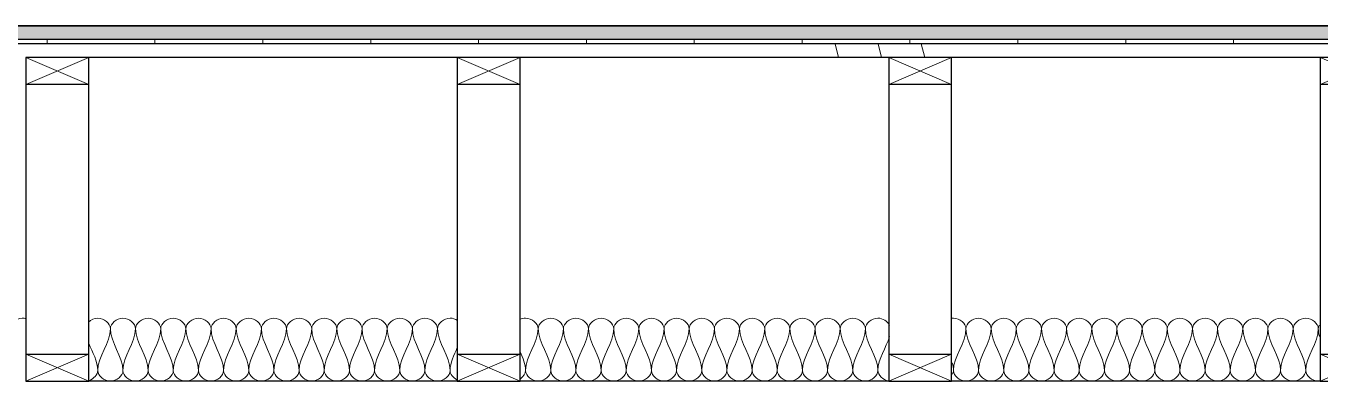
# Model space of a CAD drawing. Header units: inches. Extents: x 6 to 8416, y -388 to 6104.
# Drawn here: x 2833.7 to 2905.7, y 5712.9 to 5732.6 of the extents above; entities that cross this region are included whole.
import ezdxf

# ---------------------------------------------------------------- set-up
doc = ezdxf.new("R2010")
doc.units = ezdxf.units.IN
doc.header["$MEASUREMENT"] = 0
for name, color, linetype, lineweight in [('A-DETL', 90, 'Continuous', 13), ('A-DETL-GENF', 92, 'Continuous', 13), ('A-FLOR', 192, 'Continuous', 18), ('A-FLOR-MCUT', 51, 'Continuous', 25), ('A-FLOR-PATT', 8, 'Continuous', 35), ('A-ROOM', 32, 'Continuous', 13)]:
    doc.layers.add(name, color=color, linetype=linetype, lineweight=lineweight)

# ---------------------------------------------------------------- blocks, each defined once
blk = doc.blocks.new('06 Nominal Cut Lumber-Section-AM1 - 2x4 Section-9046868-WALL SECTION - GARAGE')
at = {"layer": 'A-DETL-GENF', "lineweight": 25}
for p, q in [((2.189, 5475.125), (-1.311, 5475.125)), ((-1.311, 5475.125), (-1.311, 5473.625)), ((2.189, 5473.625), (2.189, 5475.125))]:
    blk.add_line(p, q, dxfattribs=at)
at = {"layer": 'A-DETL-GENF'}
for p, q in [((-1.311, 5473.625), (2.189, 5475.125)), ((-1.311, 5475.125), (2.189, 5473.625))]:
    blk.add_line(p, q, dxfattribs=at)
blk = doc.blocks.new('06 Nominal Cut Lumber-Section-AM1 - 2x4 Section-V98-WALL SECTION - GARAGE')
at = {"layer": 'A-DETL-GENF', "lineweight": 25}
for p, q in [((-1.311, 5458.625), (-1.311, 5457.125)), ((2.189, 5457.125), (2.189, 5458.625)), ((-1.311, 5457.125), (2.189, 5457.125))]:
    blk.add_line(p, q, dxfattribs=at)
at = {"layer": 'A-DETL-GENF'}
for p, q in [((-1.311, 5457.125), (2.189, 5458.625)), ((-1.311, 5458.625), (2.189, 5457.125))]:
    blk.add_line(p, q, dxfattribs=at)
blk = doc.blocks.new('06 Nominal Cut Lumber-Top-AM - 4_ W-20150248-WALL SECTION - GARAGE')
at = {"layer": 'A-DETL-GENF', "lineweight": 25}
for p, q in [((2.189, 5473.625), (-1.311, 5473.625)), ((-1.311, 5473.625), (-1.311, 5458.625)), ((2.189, 5458.625), (2.189, 5473.625)), ((-1.311, 5458.625), (2.189, 5458.625))]:
    blk.add_line(p, q, dxfattribs=at)

msp = doc.modelspace()

# ---------------------------------------------------------------- hatches: boundary and pattern name
at = {"layer": 'A-FLOR-PATT', "lineweight": 13}
h = msp.add_hatch(dxfattribs=at)
h.set_pattern_fill('FP_35', color=256, style=0, pattern_type=2)
h.set_pattern_definition([(50, (2876.843, 3038.5), (6.885997, -0.602097), [0.72, -7.92]), (355, (2876.843, 3038.5), (-1.331756, 7.220547), [0.576, -6.336]), (100.451, (2877.417, 3038.45), (5.553629, 6.618191), [0.61191, -6.731]), (46.184, (2876.843, 3040.42), (10.245642, -1.588925), [1.08, -11.88]), (96.636, (2877.697, 3040.288), (8.97244, 9.35152), [0.91786, -10.096]), (351.184, (2876.843, 3040.42), (8.9732, 9.35123), [0.864, -9.504]), (21, (2877.803, 3039.94), (5.730726, -3.865003), [0.72, -7.92]), (326, (2877.803, 3039.94), (2.33581, 6.96088), [0.576, -6.336]), (71.451, (2878.281, 3039.618), (8.065876, 3.095948), [0.61191, -6.731]), (37.5, (2876.843, 3038.5), (0.116866, 3.1954784), [0.06336, -6.196, 0.06336, -6.369, -6.36]), (37.5, (2876.843, 3038.5), (0.116866, 3.1954784), [-12.691, 0.06336, -6.297]), (7.5, (2876.843, 3038.5), (2.52543, 3.7860247), [0.06336, -3.604, 0.06336, -6.052, -2.424]), (7.5, (2876.843, 3038.5), (2.52543, 3.7860247), [-9.782, 0.06336, -2.361]), (327.5, (2874.703, 3038.5), (5.1243685, -0.2161763), [0.06336, -2.337, 0.06336, -7.425, -9.936]), (327.5, (2874.703, 3038.5), (5.1243685, -0.2161763), [-9.888, 0.06336, -9.873]), (317.5, (2873.743, 3038.5), (5.598326, 0.96141), [0.06336, -3.057, 0.06336, -4.909, -7.056]), (317.5, (2873.743, 3038.5), (5.598326, 0.96141), [-8.093, 0.06336, -6.993])])
h.paths.add_polyline_path([(2964.04621903, 5731.875), (3003.41421903, 5731.875), (3003.41421903, 5732.625), (2720.90221903, 5732.625), (2720.90221903, 5731.875), (2882.99821903, 5731.875)])
h = msp.add_hatch(dxfattribs=at)
h.set_pattern_fill('FP_36', color=256, style=0, pattern_type=2)
h.set_pattern_definition([(0, (2876.843, 3038.5), (0, 6), []), (90, (2876.843, 3038.5), (-6, 4e-16), [])])
h.paths.add_polyline_path([(2964.04621903, 5731.625), (3003.41421903, 5731.625), (3003.41421903, 5731.875), (2720.90221903, 5731.875), (2720.90221903, 5731.625), (2882.99821903, 5731.625)])
h = msp.add_hatch(dxfattribs=at)
h.set_pattern_fill('FP_37', color=256, style=0, pattern_type=2)
h.set_pattern_definition([(0, (2876.84, 3038.5), (0, 60), [60, 0, 0, 0]), (284.036, (2917.643, 3050.5), (59.99915, -180.000494), [12.369, -235.017]), (284.036, (2915.243, 3050.5), (59.99915, -180.000494), [12.369, -235.017]), (284.036, (2912.843, 3050.5), (59.99915, -180.000494), [12.369, -235.017]), (284.036, (2881.643, 3062.5), (59.99915, -180.000494), [12.369, -235.017]), (284.036, (2879.243, 3062.5), (59.99915, -180.000494), [12.369, -235.017]), (284.036, (2876.843, 3062.5), (59.99915, -180.000494), [12.369, -235.017]), (284.036, (2899.643, 3074.5), (59.99915, -180.000494), [12.369, -235.017]), (284.036, (2897.243, 3074.5), (59.99915, -180.000494), [12.369, -235.017]), (284.036, (2894.843, 3074.5), (59.99915, -180.000494), [12.369, -235.017]), (284.036, (2917.643, 3086.5), (59.99915, -180.000494), [12.369, -235.017]), (284.036, (2915.243, 3086.5), (59.99915, -180.000494), [12.369, -235.017]), (284.036, (2912.843, 3086.5), (59.99915, -180.000494), [12.369, -235.017]), (284.036, (2881.643, 3098.5), (59.99915, -180.000494), [12.369, -235.017]), (284.036, (2879.243, 3098.5), (59.99915, -180.000494), [12.369, -235.017]), (284.036, (2876.843, 3098.5), (59.99915, -180.000494), [12.369, -235.017]), (0, (2876.84, 3044.5), (0, 60), [60, 0, 0, 0]), (0, (2876.84, 3050.5), (0, 60), [60, 0, 0, 0]), (0, (2876.84, 3056.5), (0, 60), [60, 0, 0, 0]), (0, (2876.84, 3062.5), (0, 60), [60, 0, 0, 0]), (0, (2876.84, 3068.5), (0, 60), [60, 0, 0, 0]), (0, (2876.84, 3074.5), (0, 60), [60, 0, 0, 0]), (0, (2876.84, 3080.5), (0, 60), [60, 0, 0, 0]), (0, (2876.84, 3086.5), (0, 60), [60, 0, 0, 0]), (0, (2876.84, 3092.5), (0, 60), [60, 0, 0, 0])])
h.paths.add_polyline_path([(3008.91421903, 5730.875), (3008.91421903, 5731.625), (2720.90221903, 5731.625), (2720.90221903, 5730.875), (3004.57021903, 5730.875)])

# ---------------------------------------------------------------- linework, layer by layer
at = {"layer": 'A-DETL'}
for points, knots in [([(2833.67926066, 5716.3381247), (2833.60967357, 5716.3616863), (2833.1869463, 5716.43907218), (2832.76421903, 5716.06665264), (2832.76421903, 5715.79166667)], [1.120351004, 1.120351004, 1.120351004, 1.120351004, 1.4142135624, 2.8284271247, 2.8284271247, 2.8284271247, 2.8284271247]), ([(2838.36421903, 5715.79166667), (2838.36421903, 5716.06665264), (2837.82421903, 5716.54238857), (2837.28421903, 5716.28413192), (2837.15021087, 5716.15706119)], [0, 0, 0, 0, 1.4142135624, 2.1819294962, 2.1819294962, 2.1819294962, 2.1819294962]), ([(2857.67546115, 5716.23976201), (2857.55512812, 5716.3217452), (2857.05967357, 5716.50314436), (2856.56421903, 5716.06665264), (2856.56421903, 5715.79166667)], [0.8264884455, 0.8264884455, 0.8264884455, 0.8264884455, 1.4142135624, 2.8284271247, 2.8284271247, 2.8284271247, 2.8284271247]), ([(2862.16421903, 5715.79166667), (2862.16421903, 5716.06665264), (2861.70512812, 5716.47110827), (2861.24603721, 5716.34504418), (2861.14754444, 5716.2954796)], [0, 0, 0, 0, 1.4142135624, 1.8550074, 1.8550074, 1.8550074, 1.8550074]), ([(2881.71354148, 5715.98137678), (2881.60421903, 5716.19150186), (2880.98421903, 5716.61286797), (2880.36421903, 5716.06665264), (2880.36421903, 5715.79166667)], [0.3232488143, 0.3232488143, 0.3232488143, 0.3232488143, 1.4142135624, 2.8284271247, 2.8284271247, 2.8284271247, 2.8284271247]), ([(2885.96421903, 5715.79166667), (2885.96421903, 5716.06665264), (2885.57785539, 5716.40703609), (2885.19149176, 5716.37167158), (2885.15552064, 5716.36539795)], [0, 0, 0, 0, 1.4142135624, 1.5611448416, 1.5611448416, 1.5611448416, 1.5611448416]), ([(2905.67291741, 5712.88460205), (2905.6369463, 5712.87832842), (2905.25058266, 5712.84296391), (2904.86421903, 5713.18334736), (2904.86421903, 5713.45833333)], [1.2672822832, 1.2672822832, 1.2672822832, 1.2672822832, 1.4142135624, 2.8284271247, 2.8284271247, 2.8284271247, 2.8284271247])]:
    msp.add_open_spline(points, degree=3, knots=knots, dxfattribs=at)
for points in [[(2839.76421903, 5715.79166667), (2839.76421903, 5716.06665264), (2839.06421903, 5716.68334736), (2838.36421903, 5716.06665264), (2838.36421903, 5715.79166667)], [(2841.16421903, 5715.79166667), (2841.16421903, 5716.06665264), (2840.46421903, 5716.68334736), (2839.76421903, 5716.06665264), (2839.76421903, 5715.79166667)], [(2842.56421903, 5715.79166667), (2842.56421903, 5716.06665264), (2841.86421903, 5716.68334736), (2841.16421903, 5716.06665264), (2841.16421903, 5715.79166667)], [(2843.96421903, 5715.79166667), (2843.96421903, 5716.06665264), (2843.26421903, 5716.68334736), (2842.56421903, 5716.06665264), (2842.56421903, 5715.79166667)], [(2845.36421903, 5715.79166667), (2845.36421903, 5716.06665264), (2844.66421903, 5716.68334736), (2843.96421903, 5716.06665264), (2843.96421903, 5715.79166667)], [(2846.76421903, 5715.79166667), (2846.76421903, 5716.06665264), (2846.06421903, 5716.68334736), (2845.36421903, 5716.06665264), (2845.36421903, 5715.79166667)], [(2848.16421903, 5715.79166667), (2848.16421903, 5716.06665264), (2847.46421903, 5716.68334736), (2846.76421903, 5716.06665264), (2846.76421903, 5715.79166667)], [(2849.56421903, 5715.79166667), (2849.56421903, 5716.06665264), (2848.86421903, 5716.68334736), (2848.16421903, 5716.06665264), (2848.16421903, 5715.79166667)], [(2850.96421903, 5715.79166667), (2850.96421903, 5716.06665264), (2850.26421903, 5716.68334736), (2849.56421903, 5716.06665264), (2849.56421903, 5715.79166667)], [(2852.36421903, 5715.79166667), (2852.36421903, 5716.06665264), (2851.66421903, 5716.68334736), (2850.96421903, 5716.06665264), (2850.96421903, 5715.79166667)], [(2853.76421903, 5715.79166667), (2853.76421903, 5716.06665264), (2853.06421903, 5716.68334736), (2852.36421903, 5716.06665264), (2852.36421903, 5715.79166667)], [(2855.16421903, 5715.79166667), (2855.16421903, 5716.06665264), (2854.46421903, 5716.68334736), (2853.76421903, 5716.06665264), (2853.76421903, 5715.79166667)], [(2856.56421903, 5715.79166667), (2856.56421903, 5716.06665264), (2855.86421903, 5716.68334736), (2855.16421903, 5716.06665264), (2855.16421903, 5715.79166667)], [(2863.56421903, 5715.79166667), (2863.56421903, 5716.06665264), (2862.86421903, 5716.68334736), (2862.16421903, 5716.06665264), (2862.16421903, 5715.79166667)], [(2864.96421903, 5715.79166667), (2864.96421903, 5716.06665264), (2864.26421903, 5716.68334736), (2863.56421903, 5716.06665264), (2863.56421903, 5715.79166667)], [(2866.36421903, 5715.79166667), (2866.36421903, 5716.06665264), (2865.66421903, 5716.68334736), (2864.96421903, 5716.06665264), (2864.96421903, 5715.79166667)], [(2867.76421903, 5715.79166667), (2867.76421903, 5716.06665264), (2867.06421903, 5716.68334736), (2866.36421903, 5716.06665264), (2866.36421903, 5715.79166667)], [(2869.16421903, 5715.79166667), (2869.16421903, 5716.06665264), (2868.46421903, 5716.68334736), (2867.76421903, 5716.06665264), (2867.76421903, 5715.79166667)], [(2870.56421903, 5715.79166667), (2870.56421903, 5716.06665264), (2869.86421903, 5716.68334736), (2869.16421903, 5716.06665264), (2869.16421903, 5715.79166667)], [(2871.96421903, 5715.79166667), (2871.96421903, 5716.06665264), (2871.26421903, 5716.68334736), (2870.56421903, 5716.06665264), (2870.56421903, 5715.79166667)], [(2873.36421903, 5715.79166667), (2873.36421903, 5716.06665264), (2872.66421903, 5716.68334736), (2871.96421903, 5716.06665264), (2871.96421903, 5715.79166667)], [(2874.76421903, 5715.79166667), (2874.76421903, 5716.06665264), (2874.06421903, 5716.68334736), (2873.36421903, 5716.06665264), (2873.36421903, 5715.79166667)], [(2876.16421903, 5715.79166667), (2876.16421903, 5716.06665264), (2875.46421903, 5716.68334736), (2874.76421903, 5716.06665264), (2874.76421903, 5715.79166667)], [(2877.56421903, 5715.79166667), (2877.56421903, 5716.06665264), (2876.86421903, 5716.68334736), (2876.16421903, 5716.06665264), (2876.16421903, 5715.79166667)], [(2878.96421903, 5715.79166667), (2878.96421903, 5716.06665264), (2878.26421903, 5716.68334736), (2877.56421903, 5716.06665264), (2877.56421903, 5715.79166667)], [(2880.36421903, 5715.79166667), (2880.36421903, 5716.06665264), (2879.66421903, 5716.68334736), (2878.96421903, 5716.06665264), (2878.96421903, 5715.79166667)], [(2887.36421903, 5715.79166667), (2887.36421903, 5716.06665264), (2886.66421903, 5716.68334736), (2885.96421903, 5716.06665264), (2885.96421903, 5715.79166667)], [(2888.76421903, 5715.79166667), (2888.76421903, 5716.06665264), (2888.06421903, 5716.68334736), (2887.36421903, 5716.06665264), (2887.36421903, 5715.79166667)], [(2890.16421903, 5715.79166667), (2890.16421903, 5716.06665264), (2889.46421903, 5716.68334736), (2888.76421903, 5716.06665264), (2888.76421903, 5715.79166667)], [(2891.56421903, 5715.79166667), (2891.56421903, 5716.06665264), (2890.86421903, 5716.68334736), (2890.16421903, 5716.06665264), (2890.16421903, 5715.79166667)], [(2892.96421903, 5715.79166667), (2892.96421903, 5716.06665264), (2892.26421903, 5716.68334736), (2891.56421903, 5716.06665264), (2891.56421903, 5715.79166667)], [(2894.36421903, 5715.79166667), (2894.36421903, 5716.06665264), (2893.66421903, 5716.68334736), (2892.96421903, 5716.06665264), (2892.96421903, 5715.79166667)], [(2895.76421903, 5715.79166667), (2895.76421903, 5716.06665264), (2895.06421903, 5716.68334736), (2894.36421903, 5716.06665264), (2894.36421903, 5715.79166667)], [(2897.16421903, 5715.79166667), (2897.16421903, 5716.06665264), (2896.46421903, 5716.68334736), (2895.76421903, 5716.06665264), (2895.76421903, 5715.79166667)], [(2898.56421903, 5715.79166667), (2898.56421903, 5716.06665264), (2897.86421903, 5716.68334736), (2897.16421903, 5716.06665264), (2897.16421903, 5715.79166667)], [(2899.96421903, 5715.79166667), (2899.96421903, 5716.06665264), (2899.26421903, 5716.68334736), (2898.56421903, 5716.06665264), (2898.56421903, 5715.79166667)], [(2901.36421903, 5715.79166667), (2901.36421903, 5716.06665264), (2900.66421903, 5716.68334736), (2899.96421903, 5716.06665264), (2899.96421903, 5715.79166667)], [(2902.76421903, 5715.79166667), (2902.76421903, 5716.06665264), (2902.06421903, 5716.68334736), (2901.36421903, 5716.06665264), (2901.36421903, 5715.79166667)], [(2904.16421903, 5715.79166667), (2904.16421903, 5716.06665264), (2903.46421903, 5716.68334736), (2902.76421903, 5716.06665264), (2902.76421903, 5715.79166667)], [(2905.56421903, 5715.79166667), (2905.56421903, 5716.06665264), (2904.86421903, 5716.68334736), (2904.16421903, 5716.06665264), (2904.16421903, 5715.79166667)], [(2837.66421903, 5713.45833333), (2837.66421903, 5714.26004832), (2838.36421903, 5714.98995168), (2838.36421903, 5715.79166667)], [(2838.36421903, 5715.79166667), (2838.36421903, 5714.98995168), (2839.06421903, 5714.26004832), (2839.06421903, 5713.45833333)], [(2839.06421903, 5713.45833333), (2839.06421903, 5714.26004832), (2839.76421903, 5714.98995168), (2839.76421903, 5715.79166667)], [(2839.76421903, 5715.79166667), (2839.76421903, 5714.98995168), (2840.46421903, 5714.26004832), (2840.46421903, 5713.45833333)], [(2840.46421903, 5713.45833333), (2840.46421903, 5714.26004832), (2841.16421903, 5714.98995168), (2841.16421903, 5715.79166667)], [(2841.16421903, 5715.79166667), (2841.16421903, 5714.98995168), (2841.86421903, 5714.26004832), (2841.86421903, 5713.45833333)], [(2841.86421903, 5713.45833333), (2841.86421903, 5714.26004832), (2842.56421903, 5714.98995168), (2842.56421903, 5715.79166667)], [(2842.56421903, 5715.79166667), (2842.56421903, 5714.98995168), (2843.26421903, 5714.26004832), (2843.26421903, 5713.45833333)], [(2843.26421903, 5713.45833333), (2843.26421903, 5714.26004832), (2843.96421903, 5714.98995168), (2843.96421903, 5715.79166667)], [(2843.96421903, 5715.79166667), (2843.96421903, 5714.98995168), (2844.66421903, 5714.26004832), (2844.66421903, 5713.45833333)], [(2844.66421903, 5713.45833333), (2844.66421903, 5714.26004832), (2845.36421903, 5714.98995168), (2845.36421903, 5715.79166667)], [(2845.36421903, 5715.79166667), (2845.36421903, 5714.98995168), (2846.06421903, 5714.26004832), (2846.06421903, 5713.45833333)], [(2846.06421903, 5713.45833333), (2846.06421903, 5714.26004832), (2846.76421903, 5714.98995168), (2846.76421903, 5715.79166667)], [(2846.76421903, 5715.79166667), (2846.76421903, 5714.98995168), (2847.46421903, 5714.26004832), (2847.46421903, 5713.45833333)], [(2847.46421903, 5713.45833333), (2847.46421903, 5714.26004832), (2848.16421903, 5714.98995168), (2848.16421903, 5715.79166667)], [(2848.16421903, 5715.79166667), (2848.16421903, 5714.98995168), (2848.86421903, 5714.26004832), (2848.86421903, 5713.45833333)], [(2848.86421903, 5713.45833333), (2848.86421903, 5714.26004832), (2849.56421903, 5714.98995168), (2849.56421903, 5715.79166667)], [(2849.56421903, 5715.79166667), (2849.56421903, 5714.98995168), (2850.26421903, 5714.26004832), (2850.26421903, 5713.45833333)], [(2850.26421903, 5713.45833333), (2850.26421903, 5714.26004832), (2850.96421903, 5714.98995168), (2850.96421903, 5715.79166667)], [(2850.96421903, 5715.79166667), (2850.96421903, 5714.98995168), (2851.66421903, 5714.26004832), (2851.66421903, 5713.45833333)], [(2851.66421903, 5713.45833333), (2851.66421903, 5714.26004832), (2852.36421903, 5714.98995168), (2852.36421903, 5715.79166667)], [(2852.36421903, 5715.79166667), (2852.36421903, 5714.98995168), (2853.06421903, 5714.26004832), (2853.06421903, 5713.45833333)], [(2853.06421903, 5713.45833333), (2853.06421903, 5714.26004832), (2853.76421903, 5714.98995168), (2853.76421903, 5715.79166667)], [(2853.76421903, 5715.79166667), (2853.76421903, 5714.98995168), (2854.46421903, 5714.26004832), (2854.46421903, 5713.45833333)], [(2854.46421903, 5713.45833333), (2854.46421903, 5714.26004832), (2855.16421903, 5714.98995168), (2855.16421903, 5715.79166667)], [(2855.16421903, 5715.79166667), (2855.16421903, 5714.98995168), (2855.86421903, 5714.26004832), (2855.86421903, 5713.45833333)], [(2855.86421903, 5713.45833333), (2855.86421903, 5714.26004832), (2856.56421903, 5714.98995168), (2856.56421903, 5715.79166667)], [(2856.56421903, 5715.79166667), (2856.56421903, 5714.98995168), (2857.26421903, 5714.26004832), (2857.26421903, 5713.45833333)], [(2861.46421903, 5713.45833333), (2861.46421903, 5714.26004832), (2862.16421903, 5714.98995168), (2862.16421903, 5715.79166667)], [(2862.16421903, 5715.79166667), (2862.16421903, 5714.98995168), (2862.86421903, 5714.26004832), (2862.86421903, 5713.45833333)], [(2862.86421903, 5713.45833333), (2862.86421903, 5714.26004832), (2863.56421903, 5714.98995168), (2863.56421903, 5715.79166667)], [(2863.56421903, 5715.79166667), (2863.56421903, 5714.98995168), (2864.26421903, 5714.26004832), (2864.26421903, 5713.45833333)], [(2864.26421903, 5713.45833333), (2864.26421903, 5714.26004832), (2864.96421903, 5714.98995168), (2864.96421903, 5715.79166667)], [(2864.96421903, 5715.79166667), (2864.96421903, 5714.98995168), (2865.66421903, 5714.26004832), (2865.66421903, 5713.45833333)], [(2865.66421903, 5713.45833333), (2865.66421903, 5714.26004832), (2866.36421903, 5714.98995168), (2866.36421903, 5715.79166667)], [(2866.36421903, 5715.79166667), (2866.36421903, 5714.98995168), (2867.06421903, 5714.26004832), (2867.06421903, 5713.45833333)], [(2867.06421903, 5713.45833333), (2867.06421903, 5714.26004832), (2867.76421903, 5714.98995168), (2867.76421903, 5715.79166667)], [(2867.76421903, 5715.79166667), (2867.76421903, 5714.98995168), (2868.46421903, 5714.26004832), (2868.46421903, 5713.45833333)], [(2868.46421903, 5713.45833333), (2868.46421903, 5714.26004832), (2869.16421903, 5714.98995168), (2869.16421903, 5715.79166667)], [(2869.16421903, 5715.79166667), (2869.16421903, 5714.98995168), (2869.86421903, 5714.26004832), (2869.86421903, 5713.45833333)], [(2869.86421903, 5713.45833333), (2869.86421903, 5714.26004832), (2870.56421903, 5714.98995168), (2870.56421903, 5715.79166667)], [(2870.56421903, 5715.79166667), (2870.56421903, 5714.98995168), (2871.26421903, 5714.26004832), (2871.26421903, 5713.45833333)], [(2871.26421903, 5713.45833333), (2871.26421903, 5714.26004832), (2871.96421903, 5714.98995168), (2871.96421903, 5715.79166667)], [(2871.96421903, 5715.79166667), (2871.96421903, 5714.98995168), (2872.66421903, 5714.26004832), (2872.66421903, 5713.45833333)], [(2872.66421903, 5713.45833333), (2872.66421903, 5714.26004832), (2873.36421903, 5714.98995168), (2873.36421903, 5715.79166667)], [(2873.36421903, 5715.79166667), (2873.36421903, 5714.98995168), (2874.06421903, 5714.26004832), (2874.06421903, 5713.45833333)], [(2874.06421903, 5713.45833333), (2874.06421903, 5714.26004832), (2874.76421903, 5714.98995168), (2874.76421903, 5715.79166667)], [(2874.76421903, 5715.79166667), (2874.76421903, 5714.98995168), (2875.46421903, 5714.26004832), (2875.46421903, 5713.45833333)], [(2875.46421903, 5713.45833333), (2875.46421903, 5714.26004832), (2876.16421903, 5714.98995168), (2876.16421903, 5715.79166667)], [(2876.16421903, 5715.79166667), (2876.16421903, 5714.98995168), (2876.86421903, 5714.26004832), (2876.86421903, 5713.45833333)], [(2876.86421903, 5713.45833333), (2876.86421903, 5714.26004832), (2877.56421903, 5714.98995168), (2877.56421903, 5715.79166667)], [(2877.56421903, 5715.79166667), (2877.56421903, 5714.98995168), (2878.26421903, 5714.26004832), (2878.26421903, 5713.45833333)], [(2878.26421903, 5713.45833333), (2878.26421903, 5714.26004832), (2878.96421903, 5714.98995168), (2878.96421903, 5715.79166667)], [(2878.96421903, 5715.79166667), (2878.96421903, 5714.98995168), (2879.66421903, 5714.26004832), (2879.66421903, 5713.45833333)], [(2879.66421903, 5713.45833333), (2879.66421903, 5714.26004832), (2880.36421903, 5714.98995168), (2880.36421903, 5715.79166667)], [(2880.36421903, 5715.79166667), (2880.36421903, 5714.98995168), (2881.06421903, 5714.26004832), (2881.06421903, 5713.45833333)], [(2885.26421903, 5713.45833333), (2885.26421903, 5714.26004832), (2885.96421903, 5714.98995168), (2885.96421903, 5715.79166667)], [(2885.96421903, 5715.79166667), (2885.96421903, 5714.98995168), (2886.66421903, 5714.26004832), (2886.66421903, 5713.45833333)], [(2886.66421903, 5713.45833333), (2886.66421903, 5714.26004832), (2887.36421903, 5714.98995168), (2887.36421903, 5715.79166667)], [(2887.36421903, 5715.79166667), (2887.36421903, 5714.98995168), (2888.06421903, 5714.26004832), (2888.06421903, 5713.45833333)], [(2888.06421903, 5713.45833333), (2888.06421903, 5714.26004832), (2888.76421903, 5714.98995168), (2888.76421903, 5715.79166667)], [(2888.76421903, 5715.79166667), (2888.76421903, 5714.98995168), (2889.46421903, 5714.26004832), (2889.46421903, 5713.45833333)], [(2889.46421903, 5713.45833333), (2889.46421903, 5714.26004832), (2890.16421903, 5714.98995168), (2890.16421903, 5715.79166667)], [(2890.16421903, 5715.79166667), (2890.16421903, 5714.98995168), (2890.86421903, 5714.26004832), (2890.86421903, 5713.45833333)], [(2890.86421903, 5713.45833333), (2890.86421903, 5714.26004832), (2891.56421903, 5714.98995168), (2891.56421903, 5715.79166667)], [(2891.56421903, 5715.79166667), (2891.56421903, 5714.98995168), (2892.26421903, 5714.26004832), (2892.26421903, 5713.45833333)], [(2892.26421903, 5713.45833333), (2892.26421903, 5714.26004832), (2892.96421903, 5714.98995168), (2892.96421903, 5715.79166667)], [(2892.96421903, 5715.79166667), (2892.96421903, 5714.98995168), (2893.66421903, 5714.26004832), (2893.66421903, 5713.45833333)], [(2893.66421903, 5713.45833333), (2893.66421903, 5714.26004832), (2894.36421903, 5714.98995168), (2894.36421903, 5715.79166667)], [(2894.36421903, 5715.79166667), (2894.36421903, 5714.98995168), (2895.06421903, 5714.26004832), (2895.06421903, 5713.45833333)], [(2895.06421903, 5713.45833333), (2895.06421903, 5714.26004832), (2895.76421903, 5714.98995168), (2895.76421903, 5715.79166667)], [(2895.76421903, 5715.79166667), (2895.76421903, 5714.98995168), (2896.46421903, 5714.26004832), (2896.46421903, 5713.45833333)], [(2896.46421903, 5713.45833333), (2896.46421903, 5714.26004832), (2897.16421903, 5714.98995168), (2897.16421903, 5715.79166667)], [(2897.16421903, 5715.79166667), (2897.16421903, 5714.98995168), (2897.86421903, 5714.26004832), (2897.86421903, 5713.45833333)], [(2897.86421903, 5713.45833333), (2897.86421903, 5714.26004832), (2898.56421903, 5714.98995168), (2898.56421903, 5715.79166667)], [(2898.56421903, 5715.79166667), (2898.56421903, 5714.98995168), (2899.26421903, 5714.26004832), (2899.26421903, 5713.45833333)], [(2899.26421903, 5713.45833333), (2899.26421903, 5714.26004832), (2899.96421903, 5714.98995168), (2899.96421903, 5715.79166667)], [(2899.96421903, 5715.79166667), (2899.96421903, 5714.98995168), (2900.66421903, 5714.26004832), (2900.66421903, 5713.45833333)], [(2900.66421903, 5713.45833333), (2900.66421903, 5714.26004832), (2901.36421903, 5714.98995168), (2901.36421903, 5715.79166667)], [(2901.36421903, 5715.79166667), (2901.36421903, 5714.98995168), (2902.06421903, 5714.26004832), (2902.06421903, 5713.45833333)], [(2902.06421903, 5713.45833333), (2902.06421903, 5714.26004832), (2902.76421903, 5714.98995168), (2902.76421903, 5715.79166667)], [(2902.76421903, 5715.79166667), (2902.76421903, 5714.98995168), (2903.46421903, 5714.26004832), (2903.46421903, 5713.45833333)], [(2903.46421903, 5713.45833333), (2903.46421903, 5714.26004832), (2904.16421903, 5714.98995168), (2904.16421903, 5715.79166667)], [(2904.16421903, 5715.79166667), (2904.16421903, 5714.98995168), (2904.86421903, 5714.26004832), (2904.86421903, 5713.45833333)], [(2904.86421903, 5713.45833333), (2904.86421903, 5714.26004832), (2905.56421903, 5714.98995168), (2905.56421903, 5715.79166667)], [(2905.61489658, 5715.98137678), (2905.58250474, 5715.9191175), (2905.56421903, 5715.8545206), (2905.56421903, 5715.79166667)], [(2905.56421903, 5715.79166667), (2905.56421903, 5715.64441289), (2905.58783419, 5715.49958175), (2905.62638955, 5715.3562833)], [(2837.16302073, 5714.96629608), (2837.36996713, 5714.46773307), (2837.66421903, 5713.97812656), (2837.66421903, 5713.45833333)], [(2857.26421903, 5713.45833333), (2857.26421903, 5713.89883607), (2857.47554616, 5714.31765918), (2857.66597281, 5714.73862642)], [(2881.06421903, 5713.45833333), (2881.06421903, 5714.11279454), (2881.53069133, 5714.71940128), (2881.7020485, 5715.3562833)], [(2861.16597281, 5714.51137358), (2861.32212266, 5714.16618044), (2861.46421903, 5713.81954558), (2861.46421903, 5713.45833333)], [(2837.66421903, 5713.45833333), (2837.66421903, 5713.2404873), (2837.44456141, 5713.00170389), (2837.17926066, 5712.9118753)], [(2839.06421903, 5713.45833333), (2839.06421903, 5713.18334736), (2838.36421903, 5712.56665264), (2837.66421903, 5713.18334736), (2837.66421903, 5713.45833333)], [(2840.46421903, 5713.45833333), (2840.46421903, 5713.18334736), (2839.76421903, 5712.56665264), (2839.06421903, 5713.18334736), (2839.06421903, 5713.45833333)], [(2841.86421903, 5713.45833333), (2841.86421903, 5713.18334736), (2841.16421903, 5712.56665264), (2840.46421903, 5713.18334736), (2840.46421903, 5713.45833333)], [(2843.26421903, 5713.45833333), (2843.26421903, 5713.18334736), (2842.56421903, 5712.56665264), (2841.86421903, 5713.18334736), (2841.86421903, 5713.45833333)], [(2844.66421903, 5713.45833333), (2844.66421903, 5713.18334736), (2843.96421903, 5712.56665264), (2843.26421903, 5713.18334736), (2843.26421903, 5713.45833333)], [(2846.06421903, 5713.45833333), (2846.06421903, 5713.18334736), (2845.36421903, 5712.56665264), (2844.66421903, 5713.18334736), (2844.66421903, 5713.45833333)], [(2847.46421903, 5713.45833333), (2847.46421903, 5713.18334736), (2846.76421903, 5712.56665264), (2846.06421903, 5713.18334736), (2846.06421903, 5713.45833333)], [(2848.86421903, 5713.45833333), (2848.86421903, 5713.18334736), (2848.16421903, 5712.56665264), (2847.46421903, 5713.18334736), (2847.46421903, 5713.45833333)], [(2850.26421903, 5713.45833333), (2850.26421903, 5713.18334736), (2849.56421903, 5712.56665264), (2848.86421903, 5713.18334736), (2848.86421903, 5713.45833333)], [(2851.66421903, 5713.45833333), (2851.66421903, 5713.18334736), (2850.96421903, 5712.56665264), (2850.26421903, 5713.18334736), (2850.26421903, 5713.45833333)], [(2853.06421903, 5713.45833333), (2853.06421903, 5713.18334736), (2852.36421903, 5712.56665264), (2851.66421903, 5713.18334736), (2851.66421903, 5713.45833333)], [(2854.46421903, 5713.45833333), (2854.46421903, 5713.18334736), (2853.76421903, 5712.56665264), (2853.06421903, 5713.18334736), (2853.06421903, 5713.45833333)], [(2855.86421903, 5713.45833333), (2855.86421903, 5713.18334736), (2855.16421903, 5712.56665264), (2854.46421903, 5713.18334736), (2854.46421903, 5713.45833333)], [(2857.26421903, 5713.45833333), (2857.26421903, 5713.18334736), (2856.56421903, 5712.56665264), (2855.86421903, 5713.18334736), (2855.86421903, 5713.45833333)], [(2857.64754444, 5712.9545204), (2857.43003957, 5713.06397549), (2857.26421903, 5713.26905728), (2857.26421903, 5713.45833333)], [(2861.46421903, 5713.45833333), (2861.46421903, 5713.29762725), (2861.34467948, 5713.12552686), (2861.17546115, 5713.01023799)], [(2862.86421903, 5713.45833333), (2862.86421903, 5713.18334736), (2862.16421903, 5712.56665264), (2861.46421903, 5713.18334736), (2861.46421903, 5713.45833333)], [(2864.26421903, 5713.45833333), (2864.26421903, 5713.18334736), (2863.56421903, 5712.56665264), (2862.86421903, 5713.18334736), (2862.86421903, 5713.45833333)], [(2865.66421903, 5713.45833333), (2865.66421903, 5713.18334736), (2864.96421903, 5712.56665264), (2864.26421903, 5713.18334736), (2864.26421903, 5713.45833333)], [(2867.06421903, 5713.45833333), (2867.06421903, 5713.18334736), (2866.36421903, 5712.56665264), (2865.66421903, 5713.18334736), (2865.66421903, 5713.45833333)], [(2868.46421903, 5713.45833333), (2868.46421903, 5713.18334736), (2867.76421903, 5712.56665264), (2867.06421903, 5713.18334736), (2867.06421903, 5713.45833333)], [(2869.86421903, 5713.45833333), (2869.86421903, 5713.18334736), (2869.16421903, 5712.56665264), (2868.46421903, 5713.18334736), (2868.46421903, 5713.45833333)], [(2871.26421903, 5713.45833333), (2871.26421903, 5713.18334736), (2870.56421903, 5712.56665264), (2869.86421903, 5713.18334736), (2869.86421903, 5713.45833333)], [(2872.66421903, 5713.45833333), (2872.66421903, 5713.18334736), (2871.96421903, 5712.56665264), (2871.26421903, 5713.18334736), (2871.26421903, 5713.45833333)], [(2874.06421903, 5713.45833333), (2874.06421903, 5713.18334736), (2873.36421903, 5712.56665264), (2872.66421903, 5713.18334736), (2872.66421903, 5713.45833333)], [(2875.46421903, 5713.45833333), (2875.46421903, 5713.18334736), (2874.76421903, 5712.56665264), (2874.06421903, 5713.18334736), (2874.06421903, 5713.45833333)], [(2876.86421903, 5713.45833333), (2876.86421903, 5713.18334736), (2876.16421903, 5712.56665264), (2875.46421903, 5713.18334736), (2875.46421903, 5713.45833333)], [(2878.26421903, 5713.45833333), (2878.26421903, 5713.18334736), (2877.56421903, 5712.56665264), (2876.86421903, 5713.18334736), (2876.86421903, 5713.45833333)], [(2879.66421903, 5713.45833333), (2879.66421903, 5713.18334736), (2878.96421903, 5712.56665264), (2878.26421903, 5713.18334736), (2878.26421903, 5713.45833333)], [(2881.06421903, 5713.45833333), (2881.06421903, 5713.18334736), (2880.36421903, 5712.56665264), (2879.66421903, 5713.18334736), (2879.66421903, 5713.45833333)], [(2881.65552064, 5712.88460205), (2881.3452698, 5712.93871206), (2881.06421903, 5713.21191733), (2881.06421903, 5713.45833333)], [(2885.2020485, 5713.8937167), (2885.24060387, 5713.75041825), (2885.26421903, 5713.60558711), (2885.26421903, 5713.45833333)], [(2885.26421903, 5713.45833333), (2885.26421903, 5713.3954794), (2885.24593331, 5713.3308825), (2885.21354148, 5713.26862322)], [(2886.66421903, 5713.45833333), (2886.66421903, 5713.18334736), (2885.96421903, 5712.56665264), (2885.26421903, 5713.18334736), (2885.26421903, 5713.45833333)], [(2888.06421903, 5713.45833333), (2888.06421903, 5713.18334736), (2887.36421903, 5712.56665264), (2886.66421903, 5713.18334736), (2886.66421903, 5713.45833333)], [(2889.46421903, 5713.45833333), (2889.46421903, 5713.18334736), (2888.76421903, 5712.56665264), (2888.06421903, 5713.18334736), (2888.06421903, 5713.45833333)], [(2890.86421903, 5713.45833333), (2890.86421903, 5713.18334736), (2890.16421903, 5712.56665264), (2889.46421903, 5713.18334736), (2889.46421903, 5713.45833333)], [(2892.26421903, 5713.45833333), (2892.26421903, 5713.18334736), (2891.56421903, 5712.56665264), (2890.86421903, 5713.18334736), (2890.86421903, 5713.45833333)], [(2893.66421903, 5713.45833333), (2893.66421903, 5713.18334736), (2892.96421903, 5712.56665264), (2892.26421903, 5713.18334736), (2892.26421903, 5713.45833333)], [(2895.06421903, 5713.45833333), (2895.06421903, 5713.18334736), (2894.36421903, 5712.56665264), (2893.66421903, 5713.18334736), (2893.66421903, 5713.45833333)], [(2896.46421903, 5713.45833333), (2896.46421903, 5713.18334736), (2895.76421903, 5712.56665264), (2895.06421903, 5713.18334736), (2895.06421903, 5713.45833333)], [(2897.86421903, 5713.45833333), (2897.86421903, 5713.18334736), (2897.16421903, 5712.56665264), (2896.46421903, 5713.18334736), (2896.46421903, 5713.45833333)], [(2899.26421903, 5713.45833333), (2899.26421903, 5713.18334736), (2898.56421903, 5712.56665264), (2897.86421903, 5713.18334736), (2897.86421903, 5713.45833333)], [(2900.66421903, 5713.45833333), (2900.66421903, 5713.18334736), (2899.96421903, 5712.56665264), (2899.26421903, 5713.18334736), (2899.26421903, 5713.45833333)], [(2902.06421903, 5713.45833333), (2902.06421903, 5713.18334736), (2901.36421903, 5712.56665264), (2900.66421903, 5713.18334736), (2900.66421903, 5713.45833333)], [(2903.46421903, 5713.45833333), (2903.46421903, 5713.18334736), (2902.76421903, 5712.56665264), (2902.06421903, 5713.18334736), (2902.06421903, 5713.45833333)], [(2904.86421903, 5713.45833333), (2904.86421903, 5713.18334736), (2904.16421903, 5712.56665264), (2903.46421903, 5713.18334736), (2903.46421903, 5713.45833333)]]:
    msp.add_open_spline(points, degree=3, dxfattribs=at)
at = {"layer": 'A-FLOR', "lineweight": 35}
msp.add_line((3003.41421903, 5732.625), (2720.90221903, 5732.625), dxfattribs=at)
at = {"layer": 'A-FLOR-MCUT'}
for p, q in [((3003.41421903, 5731.875), (2720.90221903, 5731.875)), ((3002.16421903, 5731.625), (2720.90221903, 5731.625)), ((2857.66421903, 5730.875), (2837.16421903, 5730.875)), ((2881.66421903, 5730.875), (2861.16421903, 5730.875)), ((2905.66421903, 5730.875), (2885.16421903, 5730.875)), ((2857.66421903, 5712.875), (2837.16421903, 5712.875)), ((2881.66421903, 5712.875), (2861.16421903, 5712.875)), ((2905.66421903, 5712.875), (2885.16421903, 5712.875))]:
    msp.add_line(p, q, dxfattribs=at)
at = {"layer": 'A-ROOM'}
for p, q in [((2795.66421903, 5732.625), (2845.41421903, 5732.625)), ((2845.41421903, 5732.625), (2795.66421903, 5732.625)), ((3002.16421903, 5732.625), (2826.53921903, 5732.625)), ((2890.78921903, 5732.625), (3002.16421903, 5732.625))]:
    msp.add_line(p, q, dxfattribs=at)
at = {"layer": 'A-ROOM', "flags": 128}
msp.add_lwpolyline([(2787.91421903, 5732.625), (2847.03921903, 5732.625), (2890.78921903, 5732.625)], dxfattribs=at)

# ---------------------------------------------------------------- block references
at = {"layer": 'A-DETL-GENF'}
for name, p in [('06 Nominal Cut Lumber-Section-AM1 - 2x4 Section-9046868-WALL SECTION - GARAGE', (2834.97499582, 255.75)), ('06 Nominal Cut Lumber-Section-AM1 - 2x4 Section-9046868-WALL SECTION - GARAGE', (2858.97499582, 255.75)), ('06 Nominal Cut Lumber-Section-AM1 - 2x4 Section-9046868-WALL SECTION - GARAGE', (2882.97499582, 255.75)), ('06 Nominal Cut Lumber-Section-AM1 - 2x4 Section-9046868-WALL SECTION - GARAGE', (2906.97499582, 255.75)), ('06 Nominal Cut Lumber-Top-AM - 4_ W-20150248-WALL SECTION - GARAGE', (2834.97499582, 255.75)), ('06 Nominal Cut Lumber-Top-AM - 4_ W-20150248-WALL SECTION - GARAGE', (2858.97499582, 255.75)), ('06 Nominal Cut Lumber-Top-AM - 4_ W-20150248-WALL SECTION - GARAGE', (2882.97499582, 255.75)), ('06 Nominal Cut Lumber-Top-AM - 4_ W-20150248-WALL SECTION - GARAGE', (2906.97499582, 255.75)), ('06 Nominal Cut Lumber-Section-AM1 - 2x4 Section-V98-WALL SECTION - GARAGE', (2834.97499582, 255.75)), ('06 Nominal Cut Lumber-Section-AM1 - 2x4 Section-V98-WALL SECTION - GARAGE', (2858.97499582, 255.75)), ('06 Nominal Cut Lumber-Section-AM1 - 2x4 Section-V98-WALL SECTION - GARAGE', (2882.97499582, 255.75)), ('06 Nominal Cut Lumber-Section-AM1 - 2x4 Section-V98-WALL SECTION - GARAGE', (2906.97499582, 255.75))]:
    msp.add_blockref(name, p, dxfattribs=at)

doc.saveas('drawing.dxf')
